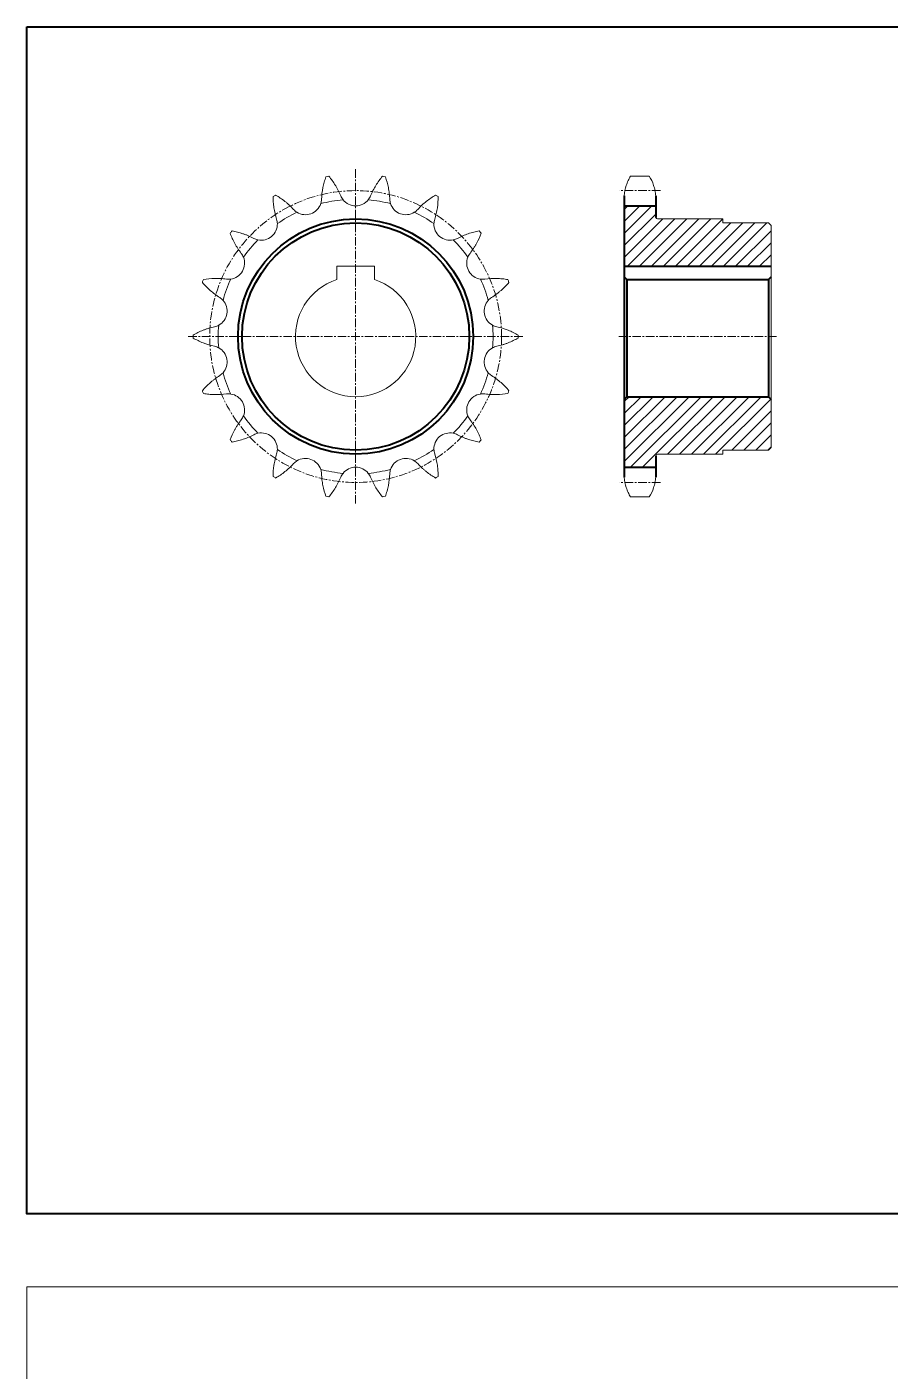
# Model space of a CAD drawing. Header units: millimetres. Extents: x -11382 to 23553, y -372 to 10786.
# Drawn here: x 557 to 880, y 4575 to 5078 of the extents above; entities that cross this region are included whole.
import ezdxf

# ---------------------------------------------------------------- set-up
doc = ezdxf.new("R2010")
doc.units = ezdxf.units.MM
doc.header["$LTSCALE"] = 0.2
doc.linetypes.add('CENTER', pattern=[50.8, 31.75, -6.35, 6.35, -6.35])
doc.linetypes.add('HIDDEN2', pattern=[0.1875, 0.125, -0.0625])
doc.layers.get('0').update_dxf_attribs({"color": 170, "linetype": 'HIDDEN2', "plot": 0})
for name, color, linetype, lineweight in [('đường bao thấy', 7, 'Continuous', 40), ('đường kích thước', 90, 'Continuous', 15), ('đường mặt cắt', 160, 'Continuous', 15), ('đường nét tâm', 137, 'CENTER', 15)]:
    doc.layers.add(name, color=color, linetype=linetype, lineweight=lineweight)
pattern_1 = [(45, (-2087.4726, -1490.632), (-2.245064, 2.245064), [])]

msp = doc.modelspace()

# ---------------------------------------------------------------- hatches: boundary and pattern name
at = {"layer": 'đường mặt cắt', "ltscale": 0.5}
h = msp.add_hatch(dxfattribs=at)
h.set_pattern_fill('ANSI31', color=256, style=0)
h.set_pattern_definition(pattern_1)
h.paths.add_polyline_path([(793.105, 5006.399, -0.4813107), (792.354, 5007.224), (792.354, 5011.296), (780.531, 5011.296), (780.531, 4988.699), (835.473, 4988.699), (835.473, 5003.899), (834.473, 5004.899), (817.473, 5004.899), (817.473, 5006.399)])
h = msp.add_hatch(dxfattribs=at)
h.set_pattern_fill('ANSI31', color=256, style=0)
h.set_pattern_definition(pattern_1)
h.paths.add_polyline_path([(781.531, 4939.899), (780.531, 4938.899), (780.531, 4913.501), (792.354, 4913.501), (792.354, 4917.574, -0.4813107), (793.105, 4918.399), (817.473, 4918.399), (817.473, 4919.899), (834.473, 4919.899), (835.473, 4920.899), (835.473, 4938.899), (834.473, 4939.899)])

# ---------------------------------------------------------------- linework, layer by layer
at = {"color": 7, "linetype": 'Continuous', "lineweight": 15}
for p, q in [((782.949, 5022.373), (789.936, 5022.373)), ((793.012, 5006.399), (817.473, 5006.399)), ((817.473, 5006.399), (817.473, 5004.899)), ((834.473, 5004.899), (817.473, 5004.899)), ((834.473, 5004.899), (835.473, 5003.899)), ((835.473, 5003.899), (835.473, 4920.899)), ((687.099, 4988.699), (673.099, 4988.699)), ((673.099, 4988.699), (673.099, 4983.782)), ((687.099, 4983.782), (687.099, 4988.699)), ((817.473, 4919.899), (834.473, 4919.899)), ((817.473, 4919.899), (817.473, 4918.399)), ((834.473, 4919.899), (835.473, 4920.899)), ((793.012, 4918.399), (817.473, 4918.399)), ((782.949, 4902.425), (789.936, 4902.425))]:
    msp.add_line(p, q, dxfattribs=at)
for centre, radius, start, end in [((680.099, 4962.399), 60.804, 99.47468, 100.52532), ((680.099, 4962.399), 60.804, 79.47468, 80.52532), ((680.099, 4962.399), 60.804, 119.47468, 120.52532), ((680.099, 4962.399), 60.804, 59.47468, 60.52532), ((661.318, 5013.999), 6.015, 238.19121, 341.80879), ((680.099, 4962.399), 51.411, 95.2757, 104.7243), ((680.099, 5017.311), 6.015, 218.19121, 321.80879), ((680.099, 4962.399), 51.411, 75.2757, 84.7243), ((698.88, 5013.999), 6.015, 198.19121, 301.80879), ((680.099, 4962.399), 51.411, 115.2757, 124.7243), ((680.099, 4962.399), 51.411, 55.2757, 64.7243), ((793.059, 5007.111), 0.714, 189.06584, 266.2578), ((680.099, 4962.399), 60.804, 139.47468, 140.52532), ((644.802, 5004.464), 6.015, 258.19121, 1.80879), ((715.395, 5004.464), 6.015, 178.19121, 281.80879), ((680.099, 4962.399), 60.804, 39.47468, 40.52532), ((680.099, 4962.399), 51.411, 135.2757, 144.7243), ((680.099, 4962.399), 51.411, 35.2757, 44.7243), ((632.544, 4989.855), 6.015, 278.19121, 21.80879), ((727.654, 4989.855), 6.015, 158.19121, 261.80879), ((680.099, 4962.399), 60.804, 159.47468, 160.52532), ((680.099, 4962.399), 51.411, 155.2757, 164.7243), ((680.099, 4962.399), 22.5, 108.1262, 71.8738), ((680.099, 4962.399), 51.411, 15.2757, 24.7243), ((680.099, 4962.399), 60.804, 19.47468, 20.52532), ((626.021, 4971.934), 6.015, 298.19121, 41.80879), ((734.176, 4971.934), 6.015, 138.19121, 241.80879), ((680.099, 4962.399), 51.411, 175.2757, 184.7243), ((680.099, 4962.399), 51.411, 355.2757, 4.7243), ((680.099, 4962.399), 60.804, 179.47468, 180.52532), ((680.099, 4962.399), 60.804, 359.47468, 0.52532), ((626.021, 4952.863), 6.015, 318.19121, 61.80879), ((734.176, 4952.863), 6.015, 118.19121, 221.80879), ((680.099, 4962.399), 51.411, 195.2757, 204.7243), ((680.099, 4962.399), 51.411, 335.2757, 344.7243), ((680.099, 4962.399), 60.804, 199.47468, 200.52532), ((632.544, 4934.943), 6.015, 338.19121, 81.80879), ((727.654, 4934.943), 6.015, 98.19121, 201.80879), ((680.099, 4962.399), 60.804, 339.47468, 340.52532), ((680.099, 4962.399), 51.411, 215.2757, 224.7243), ((680.099, 4962.399), 51.411, 315.2757, 324.7243), ((644.802, 4920.334), 6.015, 358.19121, 101.80879), ((715.395, 4920.334), 6.015, 78.19121, 181.80879), ((680.099, 4962.399), 60.804, 219.47468, 220.52532), ((680.099, 4962.399), 51.411, 235.2757, 244.7243), ((680.099, 4962.399), 51.411, 295.2757, 304.7243), ((680.099, 4962.399), 60.804, 319.47468, 320.52532), ((661.318, 4910.798), 6.015, 18.19121, 121.80879), ((698.88, 4910.798), 6.015, 58.19121, 161.80879), ((793.059, 4917.686), 0.714, 93.7422, 170.93416), ((680.099, 4962.399), 60.804, 239.47468, 240.52532), ((680.099, 4962.399), 51.411, 255.2757, 264.7243), ((680.099, 4907.487), 6.015, 38.19121, 141.80879), ((680.099, 4962.399), 51.411, 275.2757, 284.7243), ((680.099, 4962.399), 60.804, 299.47468, 300.52532), ((680.099, 4962.399), 60.804, 259.47468, 260.52532), ((680.099, 4962.399), 60.804, 279.47468, 280.52532)]:
    msp.add_arc(centre, radius, start, end, dxfattribs=at)
for points, knots in [([(667.327, 5013.737), (667.393, 5015.248), (667.575, 5016.706), (668.001, 5018.824), (668.169, 5019.52), (668.549, 5020.88), (668.761, 5021.539), (668.992, 5022.179)], [0, 0, 0, 0, 0.5, 0.5, 0.75, 0.75, 1, 1, 1, 1]), ([(670.09, 5022.373), (670.96, 5021.329), (671.777, 5020.198), (672.715, 5018.662), (672.899, 5018.349), (673.257, 5017.709), (673.432, 5017.382), (673.939, 5016.387), (674.253, 5015.707), (674.542, 5015.009)], [0, 0, 0, 0, 0.5, 0.5, 0.625, 0.625, 0.75, 0.75, 1, 1, 1, 1]), ([(685.655, 5015.009), (686.234, 5016.407), (686.905, 5017.714), (688.029, 5019.559), (688.425, 5020.156), (689.248, 5021.303), (689.672, 5021.85), (690.108, 5022.373)], [0, 0, 0, 0, 0.5, 0.5, 0.75, 0.75, 1, 1, 1, 1]), ([(691.206, 5022.179), (691.666, 5020.901), (692.048, 5019.559), (692.404, 5017.794), (692.469, 5017.437), (692.587, 5016.713), (692.639, 5016.346), (692.775, 5015.238), (692.838, 5014.491), (692.871, 5013.737)], [0, 0, 0, 0, 0.5, 0.5, 0.625, 0.625, 0.75, 0.75, 1, 1, 1, 1]), ([(780.531, 5015.009), (780.645, 5016.407), (780.917, 5017.714), (781.53, 5019.559), (781.769, 5020.156), (782.313, 5021.303), (782.616, 5021.85), (782.949, 5022.373)], [0, 0, 0, 0, 0.5, 0.5, 0.75, 0.75, 1, 1, 1, 1]), ([(789.936, 5022.373), (790.6, 5021.329), (791.14, 5020.198), (791.653, 5018.662), (791.748, 5018.349), (791.919, 5017.709), (791.996, 5017.382), (792.199, 5016.387), (792.297, 5015.707), (792.354, 5015.009)], [0, 0, 0, 0, 0.5, 0.5, 0.625, 0.625, 0.75, 0.75, 1, 1, 1, 1]), ([(650.181, 5015.333), (651.356, 5014.649), (652.51, 5013.866), (653.917, 5012.744), (654.197, 5012.512), (654.752, 5012.033), (655.029, 5011.786), (655.845, 5011.024), (656.373, 5010.493), (656.883, 5009.936)], [0, 0, 0, 0, 0.5, 0.5, 0.625, 0.625, 0.75, 0.75, 1, 1, 1, 1]), ([(703.314, 5009.936), (704.336, 5011.051), (705.413, 5012.05), (707.1, 5013.399), (707.677, 5013.825), (708.842, 5014.622), (709.428, 5014.991), (710.016, 5015.333)], [0, 0, 0, 0, 0.5, 0.5, 0.75, 0.75, 1, 1, 1, 1]), ([(650.538, 5006.272), (650.083, 5007.715), (649.756, 5009.148), (649.432, 5011.283), (649.351, 5011.995), (649.244, 5013.403), (649.218, 5014.095), (649.215, 5014.775)], [0, 0, 0, 0, 0.5, 0.5, 0.75, 0.75, 1, 1, 1, 1]), ([(710.982, 5014.775), (710.978, 5013.416), (710.877, 5012.025), (710.608, 5010.245), (710.547, 5009.887), (710.41, 5009.167), (710.334, 5008.804), (710.083, 5007.716), (709.886, 5006.993), (709.659, 5006.272)], [0, 0, 0, 0, 0.5, 0.5, 0.625, 0.625, 0.75, 0.75, 1, 1, 1, 1]), ([(637.315, 4993.516), (636.394, 4994.716), (635.597, 4995.951), (634.562, 4997.846), (634.243, 4998.488), (633.66, 4999.774), (633.399, 5000.415), (633.164, 5001.054)], [0, 0, 0, 0, 0.5, 0.5, 0.75, 0.75, 1, 1, 1, 1]), ([(633.881, 5001.908), (635.218, 5001.668), (636.571, 5001.327), (638.277, 5000.753), (638.619, 5000.631), (639.305, 5000.371), (639.649, 5000.233), (640.677, 4999.797), (641.355, 4999.477), (642.025, 4999.129)], [0, 0, 0, 0, 0.5, 0.5, 0.625, 0.625, 0.75, 0.75, 1, 1, 1, 1]), ([(718.173, 4999.129), (719.515, 4999.827), (720.869, 5000.398), (722.915, 5001.088), (723.602, 5001.291), (724.97, 5001.641), (725.647, 5001.788), (726.317, 5001.908)], [0, 0, 0, 0, 0.5, 0.5, 0.75, 0.75, 1, 1, 1, 1]), ([(727.033, 5001.054), (726.564, 4999.778), (725.994, 4998.505), (725.133, 4996.925), (724.953, 4996.609), (724.578, 4995.979), (724.382, 4995.664), (723.774, 4994.728), (723.342, 4994.115), (722.882, 4993.516)], [0, 0, 0, 0, 0.5, 0.5, 0.625, 0.625, 0.75, 0.75, 1, 1, 1, 1]), ([(629.253, 4977.007), (627.977, 4977.82), (626.806, 4978.707), (625.184, 4980.134), (624.665, 4980.628), (623.678, 4981.637), (623.213, 4982.15), (622.774, 4982.67)], [0, 0, 0, 0, 0.5, 0.5, 0.75, 0.75, 1, 1, 1, 1]), ([(623.155, 4983.718), (624.494, 4983.949), (625.882, 4984.092), (627.681, 4984.136), (628.044, 4984.138), (628.778, 4984.129), (629.149, 4984.116), (630.263, 4984.058), (631.01, 4983.99), (631.759, 4983.891)], [0, 0, 0, 0, 0.5, 0.5, 0.625, 0.625, 0.75, 0.75, 1, 1, 1, 1]), ([(728.439, 4983.891), (729.939, 4984.089), (731.406, 4984.162), (733.566, 4984.111), (734.281, 4984.067), (735.686, 4983.928), (736.372, 4983.834), (737.042, 4983.718)], [0, 0, 0, 0, 0.5, 0.5, 0.75, 0.75, 1, 1, 1, 1]), ([(737.424, 4982.67), (736.547, 4981.632), (735.575, 4980.631), (734.225, 4979.44), (733.949, 4979.205), (733.381, 4978.741), (733.089, 4978.512), (732.197, 4977.84), (731.582, 4977.413), (730.945, 4977.007)], [0, 0, 0, 0, 0.5, 0.5, 0.625, 0.625, 0.75, 0.75, 1, 1, 1, 1]), ([(619.298, 4962.956), (620.477, 4963.632), (621.732, 4964.24), (623.408, 4964.897), (623.748, 4965.024), (624.441, 4965.265), (624.793, 4965.381), (625.861, 4965.707), (626.585, 4965.899), (627.323, 4966.062)], [0, 0, 0, 0, 0.5, 0.5, 0.625, 0.625, 0.75, 0.75, 1, 1, 1, 1]), ([(732.875, 4966.062), (734.352, 4965.735), (735.756, 4965.301), (737.767, 4964.515), (738.424, 4964.229), (739.697, 4963.617), (740.309, 4963.294), (740.9, 4962.956)], [0, 0, 0, 0, 0.5, 0.5, 0.75, 0.75, 1, 1, 1, 1]), ([(627.323, 4958.735), (625.846, 4959.063), (624.442, 4959.496), (622.43, 4960.283), (621.773, 4960.569), (620.5, 4961.18), (619.888, 4961.503), (619.298, 4961.841)], [0, 0, 0, 0, 0.5, 0.5, 0.75, 0.75, 1, 1, 1, 1]), ([(740.9, 4961.841), (739.721, 4961.166), (738.465, 4960.557), (736.79, 4959.9), (736.449, 4959.774), (735.757, 4959.532), (735.404, 4959.417), (734.337, 4959.09), (733.612, 4958.899), (732.875, 4958.735)], [0, 0, 0, 0, 0.5, 0.5, 0.625, 0.625, 0.75, 0.75, 1, 1, 1, 1]), ([(622.774, 4942.127), (623.651, 4943.166), (624.622, 4944.167), (625.972, 4945.357), (626.249, 4945.592), (626.817, 4946.056), (627.109, 4946.285), (628, 4946.957), (628.616, 4947.385), (629.253, 4947.791)], [0, 0, 0, 0, 0.5, 0.5, 0.625, 0.625, 0.75, 0.75, 1, 1, 1, 1]), ([(730.945, 4947.791), (732.221, 4946.978), (733.392, 4946.091), (735.013, 4944.663), (735.533, 4944.17), (736.52, 4943.16), (736.985, 4942.647), (737.424, 4942.127)], [0, 0, 0, 0, 0.5, 0.5, 0.75, 0.75, 1, 1, 1, 1]), ([(631.759, 4940.906), (630.259, 4940.708), (628.791, 4940.635), (626.632, 4940.686), (625.916, 4940.731), (624.512, 4940.87), (623.825, 4940.964), (623.155, 4941.08)], [0, 0, 0, 0, 0.5, 0.5, 0.75, 0.75, 1, 1, 1, 1]), ([(737.042, 4941.08), (735.703, 4940.848), (734.315, 4940.706), (732.516, 4940.661), (732.153, 4940.659), (731.42, 4940.669), (731.049, 4940.681), (729.934, 4940.739), (729.188, 4940.807), (728.439, 4940.906)], [0, 0, 0, 0, 0.5, 0.5, 0.625, 0.625, 0.75, 0.75, 1, 1, 1, 1]), ([(633.164, 4923.744), (633.633, 4925.019), (634.204, 4926.292), (635.065, 4927.873), (635.244, 4928.188), (635.62, 4928.818), (635.815, 4929.133), (636.423, 4930.07), (636.855, 4930.682), (637.315, 4931.281)], [0, 0, 0, 0, 0.5, 0.5, 0.625, 0.625, 0.75, 0.75, 1, 1, 1, 1]), ([(722.882, 4931.281), (723.803, 4930.081), (724.6, 4928.847), (725.636, 4926.951), (725.955, 4926.309), (726.537, 4925.023), (726.799, 4924.382), (727.033, 4923.744)], [0, 0, 0, 0, 0.5, 0.5, 0.75, 0.75, 1, 1, 1, 1]), ([(642.025, 4925.669), (640.683, 4924.97), (639.329, 4924.4), (637.282, 4923.709), (636.595, 4923.506), (635.227, 4923.156), (634.55, 4923.01), (633.881, 4922.89)], [0, 0, 0, 0, 0.5, 0.5, 0.75, 0.75, 1, 1, 1, 1]), ([(726.317, 4922.89), (724.979, 4923.13), (723.626, 4923.471), (721.92, 4924.044), (721.578, 4924.166), (720.893, 4924.426), (720.548, 4924.565), (719.521, 4925.001), (718.843, 4925.32), (718.173, 4925.669)], [0, 0, 0, 0, 0.5, 0.5, 0.625, 0.625, 0.75, 0.75, 1, 1, 1, 1]), ([(649.215, 4910.022), (649.22, 4911.381), (649.321, 4912.773), (649.589, 4914.552), (649.65, 4914.91), (649.787, 4915.631), (649.863, 4915.994), (650.114, 4917.082), (650.311, 4917.805), (650.538, 4918.525)], [0, 0, 0, 0, 0.5, 0.5, 0.625, 0.625, 0.75, 0.75, 1, 1, 1, 1]), ([(656.883, 4914.862), (655.861, 4913.746), (654.784, 4912.747), (653.097, 4911.398), (652.521, 4910.972), (651.355, 4910.176), (650.769, 4909.807), (650.181, 4909.465)], [0, 0, 0, 0, 0.5, 0.5, 0.75, 0.75, 1, 1, 1, 1]), ([(710.016, 4909.465), (708.842, 4910.148), (707.687, 4910.931), (706.28, 4912.054), (706.001, 4912.285), (705.445, 4912.764), (705.169, 4913.012), (704.352, 4913.773), (703.824, 4914.305), (703.314, 4914.862)], [0, 0, 0, 0, 0.5, 0.5, 0.625, 0.625, 0.75, 0.75, 1, 1, 1, 1]), ([(709.659, 4918.525), (710.114, 4917.082), (710.441, 4915.65), (710.766, 4913.514), (710.846, 4912.802), (710.953, 4911.394), (710.98, 4910.702), (710.982, 4910.022)], [0, 0, 0, 0, 0.5, 0.5, 0.75, 0.75, 1, 1, 1, 1]), ([(668.992, 4902.618), (668.531, 4903.897), (668.15, 4905.239), (667.794, 4907.003), (667.728, 4907.36), (667.611, 4908.084), (667.558, 4908.451), (667.422, 4909.559), (667.36, 4910.306), (667.327, 4911.061)], [0, 0, 0, 0, 0.5, 0.5, 0.625, 0.625, 0.75, 0.75, 1, 1, 1, 1]), ([(674.542, 4909.789), (673.963, 4908.391), (673.293, 4907.083), (672.169, 4905.239), (671.773, 4904.641), (670.95, 4903.494), (670.525, 4902.947), (670.09, 4902.425)], [0, 0, 0, 0, 0.5, 0.5, 0.75, 0.75, 1, 1, 1, 1]), ([(690.108, 4902.425), (689.238, 4903.468), (688.42, 4904.599), (687.482, 4906.135), (687.299, 4906.449), (686.941, 4907.088), (686.766, 4907.416), (686.259, 4908.41), (685.945, 4909.09), (685.655, 4909.789)], [0, 0, 0, 0, 0.5, 0.5, 0.625, 0.625, 0.75, 0.75, 1, 1, 1, 1]), ([(692.871, 4911.061), (692.805, 4909.549), (692.622, 4908.091), (692.197, 4905.974), (692.029, 4905.277), (691.648, 4903.917), (691.436, 4903.258), (691.206, 4902.618)], [0, 0, 0, 0, 0.5, 0.5, 0.75, 0.75, 1, 1, 1, 1]), ([(780.531, 4909.789), (780.645, 4908.391), (780.917, 4907.083), (781.53, 4905.239), (781.769, 4904.641), (782.313, 4903.494), (782.616, 4902.947), (782.949, 4902.425)], [0, 0, 0, 0, 0.5, 0.5, 0.75, 0.75, 1, 1, 1, 1]), ([(789.936, 4902.425), (790.6, 4903.468), (791.14, 4904.599), (791.653, 4906.135), (791.748, 4906.449), (791.919, 4907.088), (791.996, 4907.416), (792.199, 4908.41), (792.297, 4909.09), (792.354, 4909.789)], [0, 0, 0, 0, 0.5, 0.5, 0.625, 0.625, 0.75, 0.75, 1, 1, 1, 1])]:
    msp.add_open_spline(points, degree=3, knots=knots, dxfattribs=at)
for points in [[(674.542, 5015.009), (674.754, 5014.497), (675.031, 5014.025), (675.372, 5013.592)], [(684.826, 5013.592), (685.166, 5014.024), (685.443, 5014.496), (685.655, 5015.009)], [(667.032, 5012.121), (667.203, 5012.644), (667.302, 5013.182), (667.327, 5013.737)], [(692.871, 5013.737), (692.895, 5013.183), (692.994, 5012.645), (693.166, 5012.121)], [(650.814, 5004.653), (650.796, 5005.203), (650.705, 5005.743), (650.538, 5006.272)], [(656.883, 5009.936), (657.258, 5009.527), (657.679, 5009.178), (658.148, 5008.888)], [(702.05, 5008.888), (702.517, 5009.178), (702.939, 5009.526), (703.314, 5009.936)], [(709.659, 5006.272), (709.493, 5005.744), (709.401, 5005.204), (709.384, 5004.653)], [(642.025, 4999.129), (642.516, 4998.873), (643.032, 4998.689), (643.571, 4998.576)], [(716.626, 4998.576), (717.165, 4998.689), (717.68, 4998.872), (718.173, 4999.129)], [(638.128, 4992.089), (637.923, 4992.6), (637.653, 4993.076), (637.315, 4993.516)], [(722.882, 4993.516), (722.545, 4993.077), (722.274, 4992.601), (722.07, 4992.089)], [(631.759, 4983.891), (632.308, 4983.819), (632.855, 4983.823), (633.401, 4983.901)], [(726.797, 4983.901), (727.341, 4983.823), (727.889, 4983.819), (728.439, 4983.891)], [(630.504, 4975.944), (630.138, 4976.354), (629.721, 4976.708), (629.253, 4977.007)], [(730.945, 4977.007), (730.477, 4976.709), (730.061, 4976.354), (729.693, 4975.944)], [(627.323, 4966.062), (627.864, 4966.182), (628.377, 4966.373), (628.862, 4966.633)], [(731.335, 4966.633), (731.82, 4966.373), (732.333, 4966.182), (732.875, 4966.062)], [(628.862, 4958.164), (628.378, 4958.424), (627.865, 4958.615), (627.323, 4958.735)], [(732.875, 4958.735), (732.334, 4958.615), (731.821, 4958.425), (731.335, 4958.164)], [(629.253, 4947.791), (629.72, 4948.088), (630.137, 4948.443), (630.504, 4948.854)], [(729.693, 4948.854), (730.06, 4948.444), (730.477, 4948.089), (730.945, 4947.791)], [(633.401, 4940.896), (632.856, 4940.974), (632.309, 4940.978), (631.759, 4940.906)], [(728.439, 4940.906), (727.89, 4940.978), (727.342, 4940.974), (726.797, 4940.896)], [(637.315, 4931.281), (637.653, 4931.721), (637.923, 4932.197), (638.128, 4932.708)], [(722.07, 4932.708), (722.274, 4932.198), (722.544, 4931.722), (722.882, 4931.281)], [(643.571, 4926.221), (643.033, 4926.108), (642.517, 4925.925), (642.025, 4925.669)], [(718.173, 4925.669), (717.681, 4925.925), (717.166, 4926.108), (716.626, 4926.221)], [(650.538, 4918.525), (650.705, 4919.054), (650.796, 4919.593), (650.814, 4920.144)], [(709.384, 4920.144), (709.401, 4919.594), (709.492, 4919.054), (709.659, 4918.525)], [(658.148, 4915.91), (657.68, 4915.62), (657.258, 4915.271), (656.883, 4914.862)], [(703.314, 4914.862), (702.94, 4915.27), (702.518, 4915.619), (702.05, 4915.91)], [(667.327, 4911.061), (667.302, 4911.614), (667.204, 4912.153), (667.032, 4912.676)], [(675.372, 4911.206), (675.032, 4910.773), (674.754, 4910.301), (674.542, 4909.789)], [(685.655, 4909.789), (685.443, 4910.3), (685.167, 4910.773), (684.826, 4911.206)], [(693.166, 4912.676), (692.994, 4912.154), (692.895, 4911.615), (692.871, 4911.061)]]:
    msp.add_open_spline(points, degree=3, dxfattribs=at)
at = {"layer": 'đường bao thấy', "ltscale": 0.5}
for p, q in [((780.531, 5015.009), (780.531, 4909.789)), ((792.354, 5015.009), (792.354, 5006.999)), ((780.531, 5011.296), (792.354, 5011.296)), ((780.531, 4988.699), (835.473, 4988.699)), ((780.531, 4984.782), (781.531, 4983.782)), ((781.531, 4983.782), (834.473, 4983.782)), ((781.531, 4983.782), (781.531, 4939.899)), ((835.473, 4984.782), (834.473, 4983.782)), ((834.473, 4983.782), (834.473, 4939.899)), ((781.531, 4939.899), (780.531, 4938.899)), ((781.531, 4939.899), (834.473, 4939.899)), ((834.473, 4939.899), (835.473, 4938.899)), ((792.354, 4917.799), (792.354, 4909.789)), ((780.531, 4913.501), (792.354, 4913.501))]:
    msp.add_line(p, q, dxfattribs=at)
msp.add_lwpolyline([(557.126, 5078.271), (1202.916, 5078.271), (1202.916, 4634.16), (557.126, 4634.16)], close=True, dxfattribs=at)
for radius in [44, 42.5]:
    msp.add_circle((680.099, 4962.399), radius, dxfattribs=at)
at = {"layer": 'đường kích thước', "ltscale": 0.5}
msp.add_lwpolyline([(557.126, 4606.847), (964.899, 4606.847), (964.899, 4299.639), (557.126, 4299.639)], close=True, dxfattribs=at)
at = {"layer": 'đường nét tâm', "ltscale": 0.5}
for p, q in [((680.099, 5024.999), (680.099, 4899.799)), ((794.075, 5016.999), (778.809, 5016.999)), ((617.499, 4962.399), (742.699, 4962.399)), ((778.531, 4962.399), (837.473, 4962.399)), ((794.075, 4907.799), (778.809, 4907.799))]:
    msp.add_line(p, q, dxfattribs=at)
msp.add_circle((680.099, 4962.399), 54.6, dxfattribs=at)

doc.saveas('drawing.dxf')
